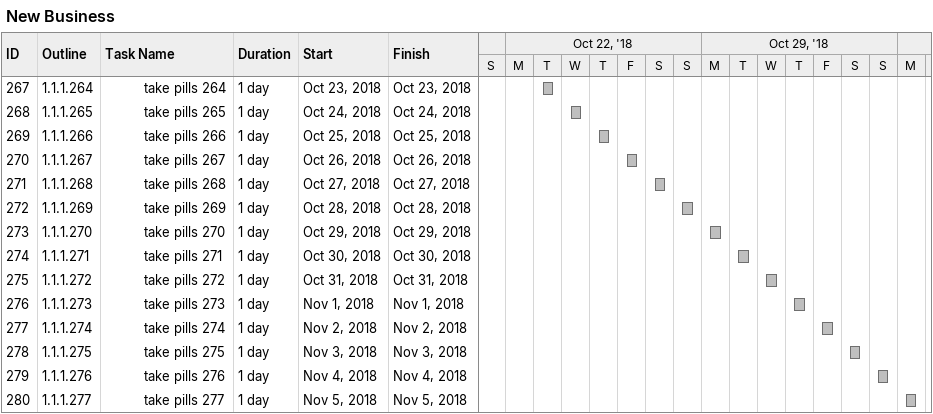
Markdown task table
New Business

| ID | WBS | Task | Duration | Start | Finish |
|---|---|---|---|---|---|
| 267 | 1.1.1.264 | take pills 264 | 1d | 2018-10-23 | 2018-10-23 |
| 268 | 1.1.1.265 | take pills 265 | 1d | 2018-10-24 | 2018-10-24 |
| 269 | 1.1.1.266 | take pills 266 | 1d | 2018-10-25 | 2018-10-25 |
| 270 | 1.1.1.267 | take pills 267 | 1d | 2018-10-26 | 2018-10-26 |
| 271 | 1.1.1.268 | take pills 268 | 1d | 2018-10-27 | 2018-10-27 |
| 272 | 1.1.1.269 | take pills 269 | 1d | 2018-10-28 | 2018-10-28 |
| 273 | 1.1.1.270 | take pills 270 | 1d | 2018-10-29 | 2018-10-29 |
| 274 | 1.1.1.271 | take pills 271 | 1d | 2018-10-30 | 2018-10-30 |
| 275 | 1.1.1.272 | take pills 272 | 1d | 2018-10-31 | 2018-10-31 |
| 276 | 1.1.1.273 | take pills 273 | 1d | 2018-11-01 | 2018-11-01 |
| 277 | 1.1.1.274 | take pills 274 | 1d | 2018-11-02 | 2018-11-02 |
| 278 | 1.1.1.275 | take pills 275 | 1d | 2018-11-03 | 2018-11-03 |
| 279 | 1.1.1.276 | take pills 276 | 1d | 2018-11-04 | 2018-11-04 |
| 280 | 1.1.1.277 | take pills 277 | 1d | 2018-11-05 | 2018-11-05 |
